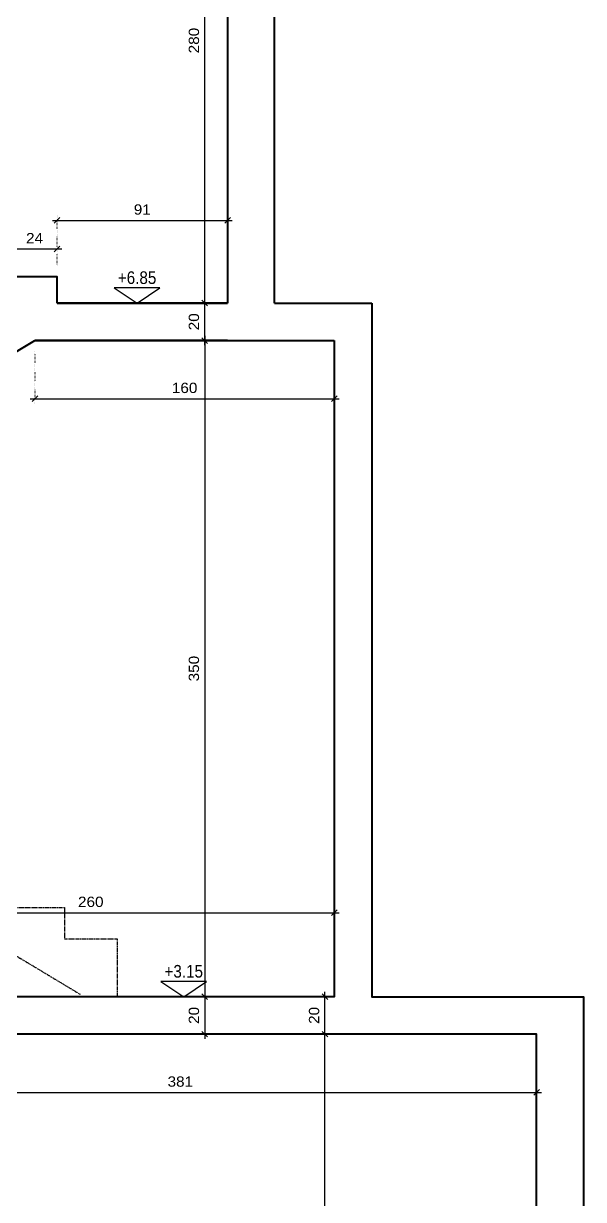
# Model space of a CAD drawing. Header units: centimetres. Extents: x 20560 to 58288, y -11023 to 7736.
# Drawn here: x 54959 to 55258, y -9852 to -9225 of the extents above; entities that cross this region are included whole.
import ezdxf
from ezdxf.enums import TextEntityAlignment as Align

# ---------------------------------------------------------------- set-up
doc = ezdxf.new("R2010")
doc.units = ezdxf.units.CM
doc.header["$LTSCALE"] = 0.5
doc.header["$MEASUREMENT"] = 0
doc.linetypes.add('DOT', pattern=[0.25, 0, -0.25])
doc.linetypes.add('HD', pattern=[0.3, 0.2, -0.1])
doc.layers.get('DEFPOINTS').update_dxf_attribs({"color": 1})
for name, color, linetype in [('DIM', 2, 'Continuous'), ('otm-text', 1, 'Continuous'), ('P-lines', 3, 'Continuous')]:
    doc.layers.add(name, color=color, linetype=linetype)
doc.layers.add('l4', color=2, linetype='HD', transparency=0.5)
doc.layers.add('W-Conc', color=3, linetype='Continuous', lineweight=40)
doc.styles.add('danmm', font='danmm.shx', dxfattribs={"width": 0.9})
doc.styles.add('hebtxt', font='hebtxt-weld.shx', dxfattribs={"width": 1.11})
doc.styles.add('ROMANS', font='romans')
doc.dimstyles.new('25', dxfattribs={"dimtxt": 5.5, "dimasz": 3, "dimexe": 3, "dimexo": 6, "dimgap": 3, "dimtad": 1, "dimdec": 0, "dimrnd": 0.5, "dimdsep": 46, "dimtxsty": 'hebtxt', "dimblk1": 'OBLIQUE', "dimblk2": 'OBLIQUE', "dimsah": 1, "dimcen": 1, "dimdle": 2.5, "dimclre": 9, "dimclrt": 3, "dimadec": 0, "dimazin": 0, "dimtfac": 1, "dimtdec": 0, "dimtix": 1, "dimtmove": 2, "dimatfit": 3, "dimldrblk": 'OBLIQUE', "dimfxl": 1, "dimtolj": 1, "dimarcsym": 0})

# ---------------------------------------------------------------- blocks, each defined once
blk = doc.blocks.new('MF1')
blk.add_lwpolyline([(30, 20), (0, 0), (-30, 20)], close=True)
at = {"style": 'ROMANS'}
blk.add_attdef('0', text='', height=6, dxfattribs=at).set_placement((0, 25), align=Align.CENTER)
blk = doc.blocks.new('_OBLIQUE')
at = {"color": 0, "linetype": 'ByBlock'}
blk.add_line((-0.5, -0.5), (0.5, 0.5), dxfattribs=at)
blk = doc.blocks.new('*D2724')
at = {"layer": 'DEFPOINTS', "color": 0, "ltscale": 5, "transparency": 16777216}
for p in [(54852.12, -9764.26), (55232.53, -9764.26), (55232.53, -9795.33)]:
    blk.add_point(p, dxfattribs=at)
at = {"layer": 'DIM', "color": 9, "linetype": 'DOT', "lineweight": -2, "ltscale": 5, "transparency": 16777216}
for p, q in [((54852.12, -9770.26), (54852.12, -9798.33)), ((55232.53, -9770.26), (55232.53, -9798.33))]:
    blk.add_line(p, q, dxfattribs=at)
at = {"layer": 'DIM', "color": 0, "lineweight": -2, "ltscale": 5, "transparency": 16777216}
blk.add_line((54849.62, -9795.33), (55235.03, -9795.33), dxfattribs=at)
at = {"layer": 'DIM', "color": 0, "lineweight": -2, "ltscale": 5, "transparency": 16777216, "xscale": 3, "yscale": 3, "zscale": 3, "rotation": 180}
blk.add_blockref('_OBLIQUE', (54852.12, -9795.33), dxfattribs=at)
at = {"layer": 'DIM', "color": 0, "lineweight": -2, "ltscale": 5, "transparency": 16777216, "xscale": 3, "yscale": 3, "zscale": 3}
blk.add_blockref('_OBLIQUE', (55232.53, -9795.33), dxfattribs=at)
at = {"layer": 'DIM', "color": 3, "ltscale": 5, "transparency": 16777216, "insert": (55042.33, -9789.58), "char_height": 5.5, "attachment_point": 5, "style": 'hebtxt'}
blk.add_mtext('\\A1;381', dxfattribs=at)
blk = doc.blocks.new('*D2727')
at = {"layer": 'DEFPOINTS', "color": 0, "ltscale": 5, "transparency": 16777216}
for p in [(54964.72, -9394.26), (55124.53, -9394.26), (55124.53, -9425.3)]:
    blk.add_point(p, dxfattribs=at)
at = {"layer": 'DIM', "color": 9, "linetype": 'DOT', "lineweight": -2, "ltscale": 5, "transparency": 16777216}
for p, q in [((54964.72, -9400.26), (54964.72, -9428.3)), ((55124.53, -9400.26), (55124.53, -9428.3))]:
    blk.add_line(p, q, dxfattribs=at)
at = {"layer": 'DIM', "color": 0, "lineweight": -2, "ltscale": 5, "transparency": 16777216}
blk.add_line((54962.22, -9425.3), (55127.03, -9425.3), dxfattribs=at)
at = {"layer": 'DIM', "color": 0, "lineweight": -2, "ltscale": 5, "transparency": 16777216, "xscale": 3, "yscale": 3, "zscale": 3, "rotation": 180}
blk.add_blockref('_OBLIQUE', (54964.72, -9425.3), dxfattribs=at)
at = {"layer": 'DIM', "color": 0, "lineweight": -2, "ltscale": 5, "transparency": 16777216, "xscale": 3, "yscale": 3, "zscale": 3}
blk.add_blockref('_OBLIQUE', (55124.53, -9425.3), dxfattribs=at)
at = {"layer": 'DIM', "color": 3, "ltscale": 5, "transparency": 16777216, "insert": (55044.63, -9419.55), "char_height": 5.5, "attachment_point": 5, "style": 'hebtxt'}
blk.add_mtext('\\A1;160', dxfattribs=at)
blk = doc.blocks.new('*D2752')
at = {"layer": 'DEFPOINTS', "color": 0, "ltscale": 5, "transparency": 16777216}
for p in [(54976.53, -9345.39), (54952.53, -9360.26, 0), (54976.53, -9360.26, 0)]:
    blk.add_point(p, dxfattribs=at)
at = {"layer": 'DIM', "color": 0, "lineweight": -2, "ltscale": 5, "transparency": 16777216}
blk.add_line((54950.03, -9345.39), (54979.03, -9345.39), dxfattribs=at)
at = {"layer": 'DIM', "color": 9, "linetype": 'DOT', "lineweight": -2, "ltscale": 5, "transparency": 16777216}
for p, q in [((54952.53, -9354.26), (54952.53, -9342.39)), ((54976.53, -9354.26), (54976.53, -9342.39))]:
    blk.add_line(p, q, dxfattribs=at)
at = {"layer": 'DIM', "color": 0, "lineweight": -2, "ltscale": 5, "transparency": 16777216, "xscale": 3, "yscale": 3, "zscale": 3, "rotation": 180}
blk.add_blockref('_OBLIQUE', (54952.53, -9345.39), dxfattribs=at)
at = {"layer": 'DIM', "color": 0, "lineweight": -2, "ltscale": 5, "transparency": 16777216, "xscale": 3, "yscale": 3, "zscale": 3}
blk.add_blockref('_OBLIQUE', (54976.53, -9345.39), dxfattribs=at)
at = {"layer": 'DIM', "color": 3, "ltscale": 5, "transparency": 16777216, "insert": (54964.53, -9339.64), "char_height": 5.5, "attachment_point": 5, "style": 'hebtxt'}
blk.add_mtext('\\A1;24', dxfattribs=at)
blk = doc.blocks.new('*D2782')
at = {"layer": 'DEFPOINTS', "color": 0, "ltscale": 5, "transparency": 16777216}
for p in [(55113.17, -9764.26), (55119.49, -9764.26), (55123.35, -10089.26, 0)]:
    blk.add_point(p, dxfattribs=at)
at = {"layer": 'DIM', "color": 9, "linetype": 'DOT', "lineweight": -2, "ltscale": 5, "transparency": 16777216}
for p, q in [((55119.17, -9764.26), (55122.49, -9764.26)), ((55117.35, -10089.26), (55116.49, -10089.26))]:
    blk.add_line(p, q, dxfattribs=at)
at = {"layer": 'DIM', "color": 0, "lineweight": -2, "ltscale": 5, "transparency": 16777216}
blk.add_line((55119.49, -10091.76), (55119.49, -9761.76), dxfattribs=at)
at = {"layer": 'DIM', "color": 0, "lineweight": -2, "ltscale": 5, "transparency": 16777216, "xscale": 3, "yscale": 3, "zscale": 3}
for p, rotation in [((55119.49, -9764.26), 90), ((55119.49, -10089.26), 270)]:
    blk.add_blockref('_OBLIQUE', p, dxfattribs=dict(at, rotation=rotation))
at = {"layer": 'DIM', "color": 3, "ltscale": 5, "transparency": 16777216, "insert": (55113.74, -9926.76), "char_height": 5.5, "attachment_point": 5, "rotation": 90, "style": 'hebtxt'}
blk.add_mtext('\\A1;325', dxfattribs=at)
blk = doc.blocks.new('*D2783')
at = {"layer": 'DEFPOINTS', "color": 0, "ltscale": 5, "transparency": 16777216}
for p in [(55114.21, -9744.26), (55119.49, -9744.26), (55113.17, -9764.26)]:
    blk.add_point(p, dxfattribs=at)
at = {"layer": 'DIM', "color": 0, "lineweight": -2, "ltscale": 5, "transparency": 16777216}
blk.add_line((55119.49, -9766.76), (55119.49, -9741.76), dxfattribs=at)
at = {"layer": 'DIM', "color": 9, "linetype": 'DOT', "lineweight": -2, "ltscale": 5, "transparency": 16777216}
for p, q in [((55120.21, -9744.26), (55122.49, -9744.26)), ((55119.17, -9764.26), (55122.49, -9764.26))]:
    blk.add_line(p, q, dxfattribs=at)
at = {"layer": 'DIM', "color": 0, "lineweight": -2, "ltscale": 5, "transparency": 16777216, "xscale": 3, "yscale": 3, "zscale": 3}
for p, rotation in [((55119.49, -9744.26), 90), ((55119.49, -9764.26), 270)]:
    blk.add_blockref('_OBLIQUE', p, dxfattribs=dict(at, rotation=rotation))
at = {"layer": 'DIM', "color": 3, "ltscale": 5, "transparency": 16777216, "insert": (55113.74, -9754.26), "char_height": 5.5, "attachment_point": 5, "rotation": 90, "style": 'hebtxt'}
blk.add_mtext('\\A1;20', dxfattribs=at)
blk = doc.blocks.new('*D2784')
at = {"layer": 'DEFPOINTS', "color": 0, "ltscale": 5, "transparency": 16777216}
for p in [(55054.06, -9374.26, 0), (55055.36, -9374.26), (55054.06, -9394.26)]:
    blk.add_point(p, dxfattribs=at)
at = {"layer": 'DIM', "color": 0, "lineweight": -2, "ltscale": 5, "transparency": 16777216}
blk.add_line((55055.36, -9396.76), (55055.36, -9371.76), dxfattribs=at)
at = {"layer": 'DIM', "color": 9, "linetype": 'DOT', "lineweight": -2, "ltscale": 5, "transparency": 16777216}
for p, q in [((55060.06, -9374.26), (55058.36, -9374.26)), ((55060.06, -9394.26), (55058.36, -9394.26))]:
    blk.add_line(p, q, dxfattribs=at)
at = {"layer": 'DIM', "color": 0, "lineweight": -2, "ltscale": 5, "transparency": 16777216, "xscale": 3, "yscale": 3, "zscale": 3}
for p, rotation in [((55055.36, -9374.26), 90), ((55055.36, -9394.26), 270)]:
    blk.add_blockref('_OBLIQUE', p, dxfattribs=dict(at, rotation=rotation))
at = {"layer": 'DIM', "color": 3, "ltscale": 5, "transparency": 16777216, "insert": (55049.61, -9384.26), "char_height": 5.5, "attachment_point": 5, "rotation": 90, "style": 'hebtxt'}
blk.add_mtext('\\A1;20', dxfattribs=at)
blk = doc.blocks.new('*D2785')
at = {"layer": 'DEFPOINTS', "color": 0, "ltscale": 5, "transparency": 16777216}
for p in [(55054.8, -9094.26), (55055.36, -9094.26), (55054.06, -9374.26, 0)]:
    blk.add_point(p, dxfattribs=at)
at = {"layer": 'DIM', "color": 0, "lineweight": -2, "ltscale": 5, "transparency": 16777216}
blk.add_line((55055.36, -9376.76), (55055.36, -9091.76), dxfattribs=at)
at = {"layer": 'DIM', "color": 9, "linetype": 'DOT', "lineweight": -2, "ltscale": 5, "transparency": 16777216}
for p, q in [((55060.8, -9094.26), (55058.36, -9094.26)), ((55060.06, -9374.26), (55058.36, -9374.26))]:
    blk.add_line(p, q, dxfattribs=at)
at = {"layer": 'DIM', "color": 0, "lineweight": -2, "ltscale": 5, "transparency": 16777216, "xscale": 3, "yscale": 3, "zscale": 3}
for p, rotation in [((55055.36, -9094.26), 90), ((55055.36, -9374.26), 270)]:
    blk.add_blockref('_OBLIQUE', p, dxfattribs=dict(at, rotation=rotation))
at = {"layer": 'DIM', "color": 3, "ltscale": 5, "transparency": 16777216, "insert": (55049.61, -9234.26), "char_height": 5.5, "attachment_point": 5, "rotation": 90, "style": 'hebtxt'}
blk.add_mtext('\\A1;280', dxfattribs=at)
blk = doc.blocks.new('*D2803')
at = {"layer": 'DEFPOINTS', "color": 0, "ltscale": 5, "transparency": 16777216}
for p in [(55054.06, -9394.26), (55055.36, -9744.26), (55074.49, -9744.26)]:
    blk.add_point(p, dxfattribs=at)
at = {"layer": 'DIM', "color": 0, "lineweight": -2, "ltscale": 5, "transparency": 16777216}
blk.add_line((55055.36, -9391.76), (55055.36, -9746.76), dxfattribs=at)
at = {"layer": 'DIM', "color": 9, "linetype": 'DOT', "lineweight": -2, "ltscale": 5, "transparency": 16777216}
for p, q in [((55060.06, -9394.26), (55058.36, -9394.26)), ((55068.49, -9744.26), (55052.36, -9744.26))]:
    blk.add_line(p, q, dxfattribs=at)
at = {"layer": 'DIM', "color": 0, "lineweight": -2, "ltscale": 5, "transparency": 16777216, "xscale": 3, "yscale": 3, "zscale": 3}
for p, rotation in [((55055.36, -9394.26), 90), ((55055.36, -9744.26), 270)]:
    blk.add_blockref('_OBLIQUE', p, dxfattribs=dict(at, rotation=rotation))
at = {"layer": 'DIM', "color": 3, "ltscale": 5, "transparency": 16777216, "insert": (55049.61, -9569.26), "char_height": 5.5, "attachment_point": 5, "rotation": 90, "style": 'hebtxt'}
blk.add_mtext('\\A1;350', dxfattribs=at)
blk = doc.blocks.new('*D2804')
at = {"layer": 'DEFPOINTS', "color": 0, "ltscale": 5, "transparency": 16777216}
for p in [(55074.49, -9744.26), (55055.36, -9764.26), (55071.71, -9764.26)]:
    blk.add_point(p, dxfattribs=at)
at = {"layer": 'DIM', "color": 9, "linetype": 'DOT', "lineweight": -2, "ltscale": 5, "transparency": 16777216}
for p, q in [((55068.49, -9744.26), (55052.36, -9744.26)), ((55065.71, -9764.26), (55052.36, -9764.26))]:
    blk.add_line(p, q, dxfattribs=at)
at = {"layer": 'DIM', "color": 0, "lineweight": -2, "ltscale": 5, "transparency": 16777216}
blk.add_line((55055.36, -9741.76), (55055.36, -9766.76), dxfattribs=at)
at = {"layer": 'DIM', "color": 0, "lineweight": -2, "ltscale": 5, "transparency": 16777216, "xscale": 3, "yscale": 3, "zscale": 3}
for p, rotation in [((55055.36, -9744.26), 90), ((55055.36, -9764.26), 270)]:
    blk.add_blockref('_OBLIQUE', p, dxfattribs=dict(at, rotation=rotation))
at = {"layer": 'DIM', "color": 3, "ltscale": 5, "transparency": 16777216, "insert": (55049.61, -9754.26), "char_height": 5.5, "attachment_point": 5, "rotation": 90, "style": 'hebtxt'}
blk.add_mtext('\\A1;20', dxfattribs=at)
blk = doc.blocks.new('*D3637')
at = {"layer": 'DEFPOINTS', "color": 0, "ltscale": 5, "transparency": 16777216}
for p in [(55124.53, -9699.45), (55124.53, -9714.77, 0), (54864.53, -9730.26, 0)]:
    blk.add_point(p, dxfattribs=at)
at = {"layer": 'DIM', "color": 9, "linetype": 'DOT', "lineweight": -2, "ltscale": 5, "transparency": 16777216}
for p, q in [((54864.53, -9724.26), (54864.53, -9696.45)), ((55124.53, -9708.77), (55124.53, -9696.45))]:
    blk.add_line(p, q, dxfattribs=at)
at = {"layer": 'DIM', "color": 0, "lineweight": -2, "ltscale": 5, "transparency": 16777216}
blk.add_line((54862.03, -9699.45), (55127.03, -9699.45), dxfattribs=at)
at = {"layer": 'DIM', "color": 0, "lineweight": -2, "ltscale": 5, "transparency": 16777216, "xscale": 3, "yscale": 3, "zscale": 3, "rotation": 180}
blk.add_blockref('_OBLIQUE', (54864.53, -9699.45), dxfattribs=at)
at = {"layer": 'DIM', "color": 0, "lineweight": -2, "ltscale": 5, "transparency": 16777216, "xscale": 3, "yscale": 3, "zscale": 3}
blk.add_blockref('_OBLIQUE', (55124.53, -9699.45), dxfattribs=at)
at = {"layer": 'DIM', "color": 3, "ltscale": 5, "transparency": 16777216, "insert": (54994.53, -9693.7), "char_height": 5.5, "attachment_point": 5, "style": 'hebtxt'}
blk.add_mtext('\\A1;260', dxfattribs=at)
blk = doc.blocks.new('*D3639')
at = {"layer": 'DEFPOINTS', "color": 0, "ltscale": 5, "transparency": 16777216}
for p in [(55067.53, -9330.15), (55067.53, -9343.66, 0), (54976.53, -9360.26, 0)]:
    blk.add_point(p, dxfattribs=at)
at = {"layer": 'DIM', "color": 9, "linetype": 'DOT', "lineweight": -2, "ltscale": 5, "transparency": 16777216}
for p, q in [((54976.53, -9354.26), (54976.53, -9327.15)), ((55067.53, -9337.66), (55067.53, -9327.15))]:
    blk.add_line(p, q, dxfattribs=at)
at = {"layer": 'DIM', "color": 0, "lineweight": -2, "ltscale": 5, "transparency": 16777216}
blk.add_line((54974.03, -9330.15), (55070.03, -9330.15), dxfattribs=at)
at = {"layer": 'DIM', "color": 0, "lineweight": -2, "ltscale": 5, "transparency": 16777216, "xscale": 3, "yscale": 3, "zscale": 3, "rotation": 180}
blk.add_blockref('_OBLIQUE', (54976.53, -9330.15), dxfattribs=at)
at = {"layer": 'DIM', "color": 0, "lineweight": -2, "ltscale": 5, "transparency": 16777216, "xscale": 3, "yscale": 3, "zscale": 3}
blk.add_blockref('_OBLIQUE', (55067.53, -9330.15), dxfattribs=at)
at = {"layer": 'DIM', "color": 3, "ltscale": 5, "transparency": 16777216, "insert": (55022.03, -9324.4), "char_height": 5.5, "attachment_point": 5, "style": 'hebtxt'}
blk.add_mtext('\\A1;91', dxfattribs=at)

msp = doc.modelspace()

# ---------------------------------------------------------------- linework, layer by layer
at = {"layer": 'l4', "ltscale": 5}
msp.add_line((54681.694, -9558.463, 0), (54988.957, -9743.04, 0), dxfattribs=at)
at = {"layer": 'l4', "ltscale": 5, "elevation": 0}
msp.add_lwpolyline([(54713.315, -9545.283), (54728.534, -9545.283), (54728.534, -9562.103), (54756.534, -9562.103), (54756.534, -9578.923), (54784.534, -9578.923), (54784.534, -9595.743), (54812.534, -9595.743), (54812.534, -9612.563), (54840.534, -9612.563), (54840.534, -9629.383), (54868.534, -9629.383), (54868.534, -9646.203), (54896.534, -9646.203), (54896.534, -9663.023), (54924.534, -9663.023), (54924.534, -9679.843), (54952.534, -9679.843), (54952.534, -9696.663), (54980.534, -9696.663), (54980.534, -9713.483), (55008.534, -9713.483), (55008.534, -9744.263)], dxfattribs=at)
at = {"layer": 'W-Conc'}
for p, q in [((55067.534, -9094.263, 0), (55067.534, -9374.263, 0)), ((55067.534, -9360.263, 0), (55067.534, -9374.263, 0)), ((55067.534, -9374.263, 0), (54976.534, -9374.263, 0)), ((54976.534, -9374.263, 0), (55067.534, -9374.263, 0)), ((55092.534, -9374.263, 0), (55144.534, -9374.263, 0)), ((54964.716, -9394.263, 0), (55124.534, -9394.263, 0))]:
    msp.add_line(p, q, dxfattribs=at)
at = {"layer": 'W-Conc', "elevation": 0}
for points in [[(55092.534, -9374.263), (55092.534, -9094.263), (55092.534, -8989.684)], [(54976.534, -9374.263), (54976.534, -9360.263), (54952.534, -9360.263)], [(55144.534, -9374.263), (55144.534, -9744.263), (55257.534, -9744.263), (55257.534, -10119.263)], [(55124.534, -9394.263), (55124.534, -9744.263), (54864.534, -9744.263), (54864.534, -9730.263), (54840.534, -9730.263), (54840.534, -9746.713), (54812.534, -9746.713), (54812.534, -9763.163), (54784.534, -9763.163), (54784.534, -9779.613), (54756.534, -9779.613), (54756.534, -9796.063), (54728.534, -9796.063), (54728.534, -9812.513), (54700.534, -9812.513), (54700.534, -9828.963), (54683.513, -9828.963), (54683.513, -9838.963), (54585.534, -9838.963)], [(54585.534, -9558.463), (54691.375, -9558.463), (54964.716, -9394.263)], [(55067.534, -9394.263), (54964.716, -9394.263)], [(55232.534, -10089.263), (55232.534, -9764.263), (54852.119, -9764.263), (54690.928, -9858.963)]]:
    msp.add_lwpolyline(points, dxfattribs=at)

# ---------------------------------------------------------------- block references
at = {"layer": 'P-lines', "color": 3}
ref = msp.add_blockref('MF1', (55019.252, -9374.263, 0), dxfattribs=dict(at, xscale=-0.4065600000089035, yscale=0.4065600000089035, zscale=0.4065600000089035))
ref.add_attrib('-3.25', '+6.85', dxfattribs={"layer": 'otm-text', "height": 6.75, "style": 'danmm', "width": 0.9}).set_placement((55019.252, -9364.099, 0), align=Align.CENTER)
ref = msp.add_blockref('MF1', (55044.154, -9744.263, 0), dxfattribs=dict(at, xscale=-0.4065600000089035, yscale=0.4065600000089035, zscale=0.4065600000089035))
ref.add_attrib('-3.25', '+3.15', dxfattribs={"layer": 'otm-text', "height": 6.75, "style": 'danmm', "width": 0.9}).set_placement((55044.154, -9734.099, 0), align=Align.CENTER)

# ---------------------------------------------------------------- dimensions: what is measured, and where the dimension line sits
at = {"layer": 'DIM', "ltscale": 5}
for base, p1, p2, picture, middle in [((55055.363, -9094.263, 0), (55054.055, -9374.263, 0), (55054.796, -9094.263, 0), '*D2785', (55049.613, -9234.263, 0)), ((55055.363, -9374.263, 0), (55054.055, -9394.263, 0), (55054.055, -9374.263, 0), '*D2784', (55049.613, -9384.263, 0)), ((55055.363, -9744.263, 0), (55054.055, -9394.263, 0), (55074.494, -9744.263, 0), '*D2803', (55049.613, -9569.263, 0)), ((55055.363, -9764.263, 0), (55074.494, -9744.263, 0), (55071.706, -9764.263, 0), '*D2804', (55049.613, -9754.263, 0)), ((55119.493, -9744.263, 0), (55113.168, -9764.263, 0), (55114.209, -9744.263, 0), '*D2783', (55113.743, -9754.263, 0)), ((55119.493, -9764.263, 0), (55123.351, -10089.263, 0), (55113.168, -9764.263, 0), '*D2782', (55113.743, -9926.763, 0))]:
    dim = msp.add_linear_dim(base=base, p1=p1, p2=p2, angle=90, dimstyle='25', dxfattribs=at)
    dim.commit()
    dim.dimension.update_dxf_attribs({"geometry": picture, "text_midpoint": middle})
for base, p1, p2, picture, middle in [((55067.534, -9330.147), (54976.534, -9360.263, 0), (55067.534, -9343.657, 0), '*D3639', (55022.034, -9324.397)), ((54976.534, -9345.387, 0), (54952.534, -9360.263, 0), (54976.534, -9360.263, 0), '*D2752', (54964.534, -9339.637, 0)), ((55124.534, -9425.302, 0), (54964.716, -9394.263, 0), (55124.534, -9394.263, 0), '*D2727', (55044.625, -9419.552, 0)), ((55124.534, -9699.446), (54864.534, -9730.263, 0), (55124.534, -9714.775, 0), '*D3637', (54994.534, -9693.696)), ((55232.534, -9795.333, 0), (54852.119, -9764.263, 0), (55232.534, -9764.263, 0), '*D2724', (55042.327, -9789.583, 0))]:
    dim = msp.add_linear_dim(base=base, p1=p1, p2=p2, dimstyle='25', dxfattribs=at)
    dim.commit()
    dim.dimension.update_dxf_attribs({"geometry": picture, "text_midpoint": middle})

doc.saveas('drawing.dxf')
